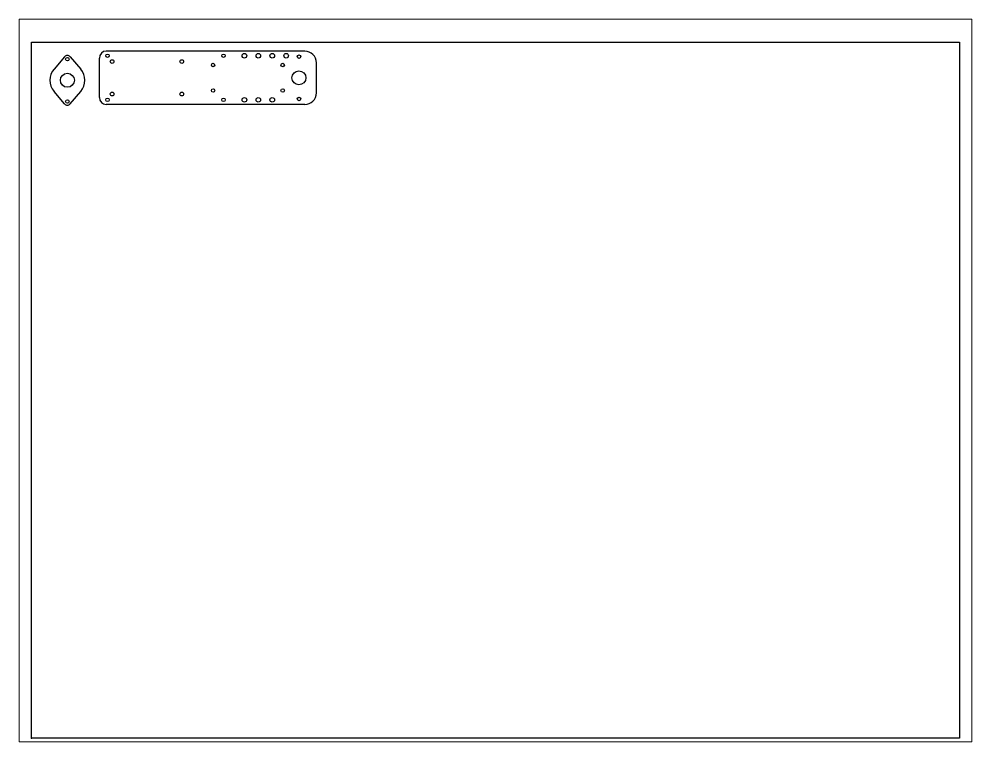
# Paper-space layout 'Layout1' of a CAD drawing. Header units: millimetres. Extents: x 26 to 231, y 20 to 176.
# The model-space entities are those that its viewports show. They can reach past a viewport. Long polylines and large blocks are cut down to what shows.
import ezdxf

# ---------------------------------------------------------------- set-up
doc = ezdxf.new("R2010")
doc.units = ezdxf.units.MM
doc.header["$PDSIZE"] = -1

msp = doc.modelspace()

# ---------------------------------------------------------------- linework, layer by layer
at = {"color": 7, "linetype": 'Continuous', "lineweight": 25}
for p, q in [((235.6, 592.32), (64.6, 592.32)), ((28.55, 587.51), (19.56, 576.82)), ((33.52, 587.51), (42.51, 576.82)), ((58.6, 552.32), (58.6, 586.32)), ((245.6, 556.32), (245.6, 582.32)), ((28.55, 546.82), (19.56, 557.51)), ((33.52, 546.82), (42.51, 557.51)), ((235.6, 546.32), (64.6, 546.32))]:
    msp.add_line(p, q, dxfattribs=at)
msp.add_lwpolyline([(0, 600), (800, 600), (800, 0), (0, 0)], close=True)
for centre, radius in [((31.03, 585.42), 1.5), ((65.6, 588.32), 1.5), ((69.6, 583.32), 1.6), ((129.6, 583.32), 1.6), ((165.6, 588.32), 1.5), ((183.6, 588.32), 2), ((195.6, 588.32), 2), ((207.6, 588.32), 2), ((219.6, 588.32), 2), ((230.6, 587.57), 1.5), ((156.6, 580.32), 1.5), ((216.6, 580.32), 1.5), ((230.6, 569.32), 6), ((31.03, 567.17), 6), ((156.6, 558.32), 1.5), ((216.6, 558.32), 1.5), ((31.03, 548.92), 1.5), ((65.6, 550.32), 1.5), ((69.6, 555.32), 1.6), ((129.6, 555.32), 1.6), ((165.6, 550.32), 1.5), ((183.6, 550.32), 2), ((195.6, 550.32), 2), ((207.6, 550.32), 2), ((230.6, 551.07), 1.5)]:
    msp.add_circle(centre, radius, dxfattribs=at)
for centre, radius, start, end in [((64.6, 586.32), 6, 90, 180), ((235.6, 582.32), 10, 0, 90), ((31.03, 585.42), 3.25, 40.07843, 139.92157), ((31.03, 567.17), 15, 139.92157, 220.07843), ((31.03, 567.17), 15, 319.92157, 40.07843), ((64.6, 552.32), 6, 180, 270), ((235.6, 556.32), 10, 270, 0), ((31.03, 548.92), 3.25, 220.07843, 319.92157)]:
    msp.add_arc(centre, radius, start, end, dxfattribs=at)
msp.add_point((0, 0))

psp = doc.layouts.get("Layout1")

# ---------------------------------------------------------------- viewports
at = {"layer": '0'}
psp.add_viewport(center=(128.5, 97.5), size=(205.6, 156), view_center_point=(400, 308.39), view_height=623.1085, dxfattribs=at)

doc.saveas('drawing.dxf')
